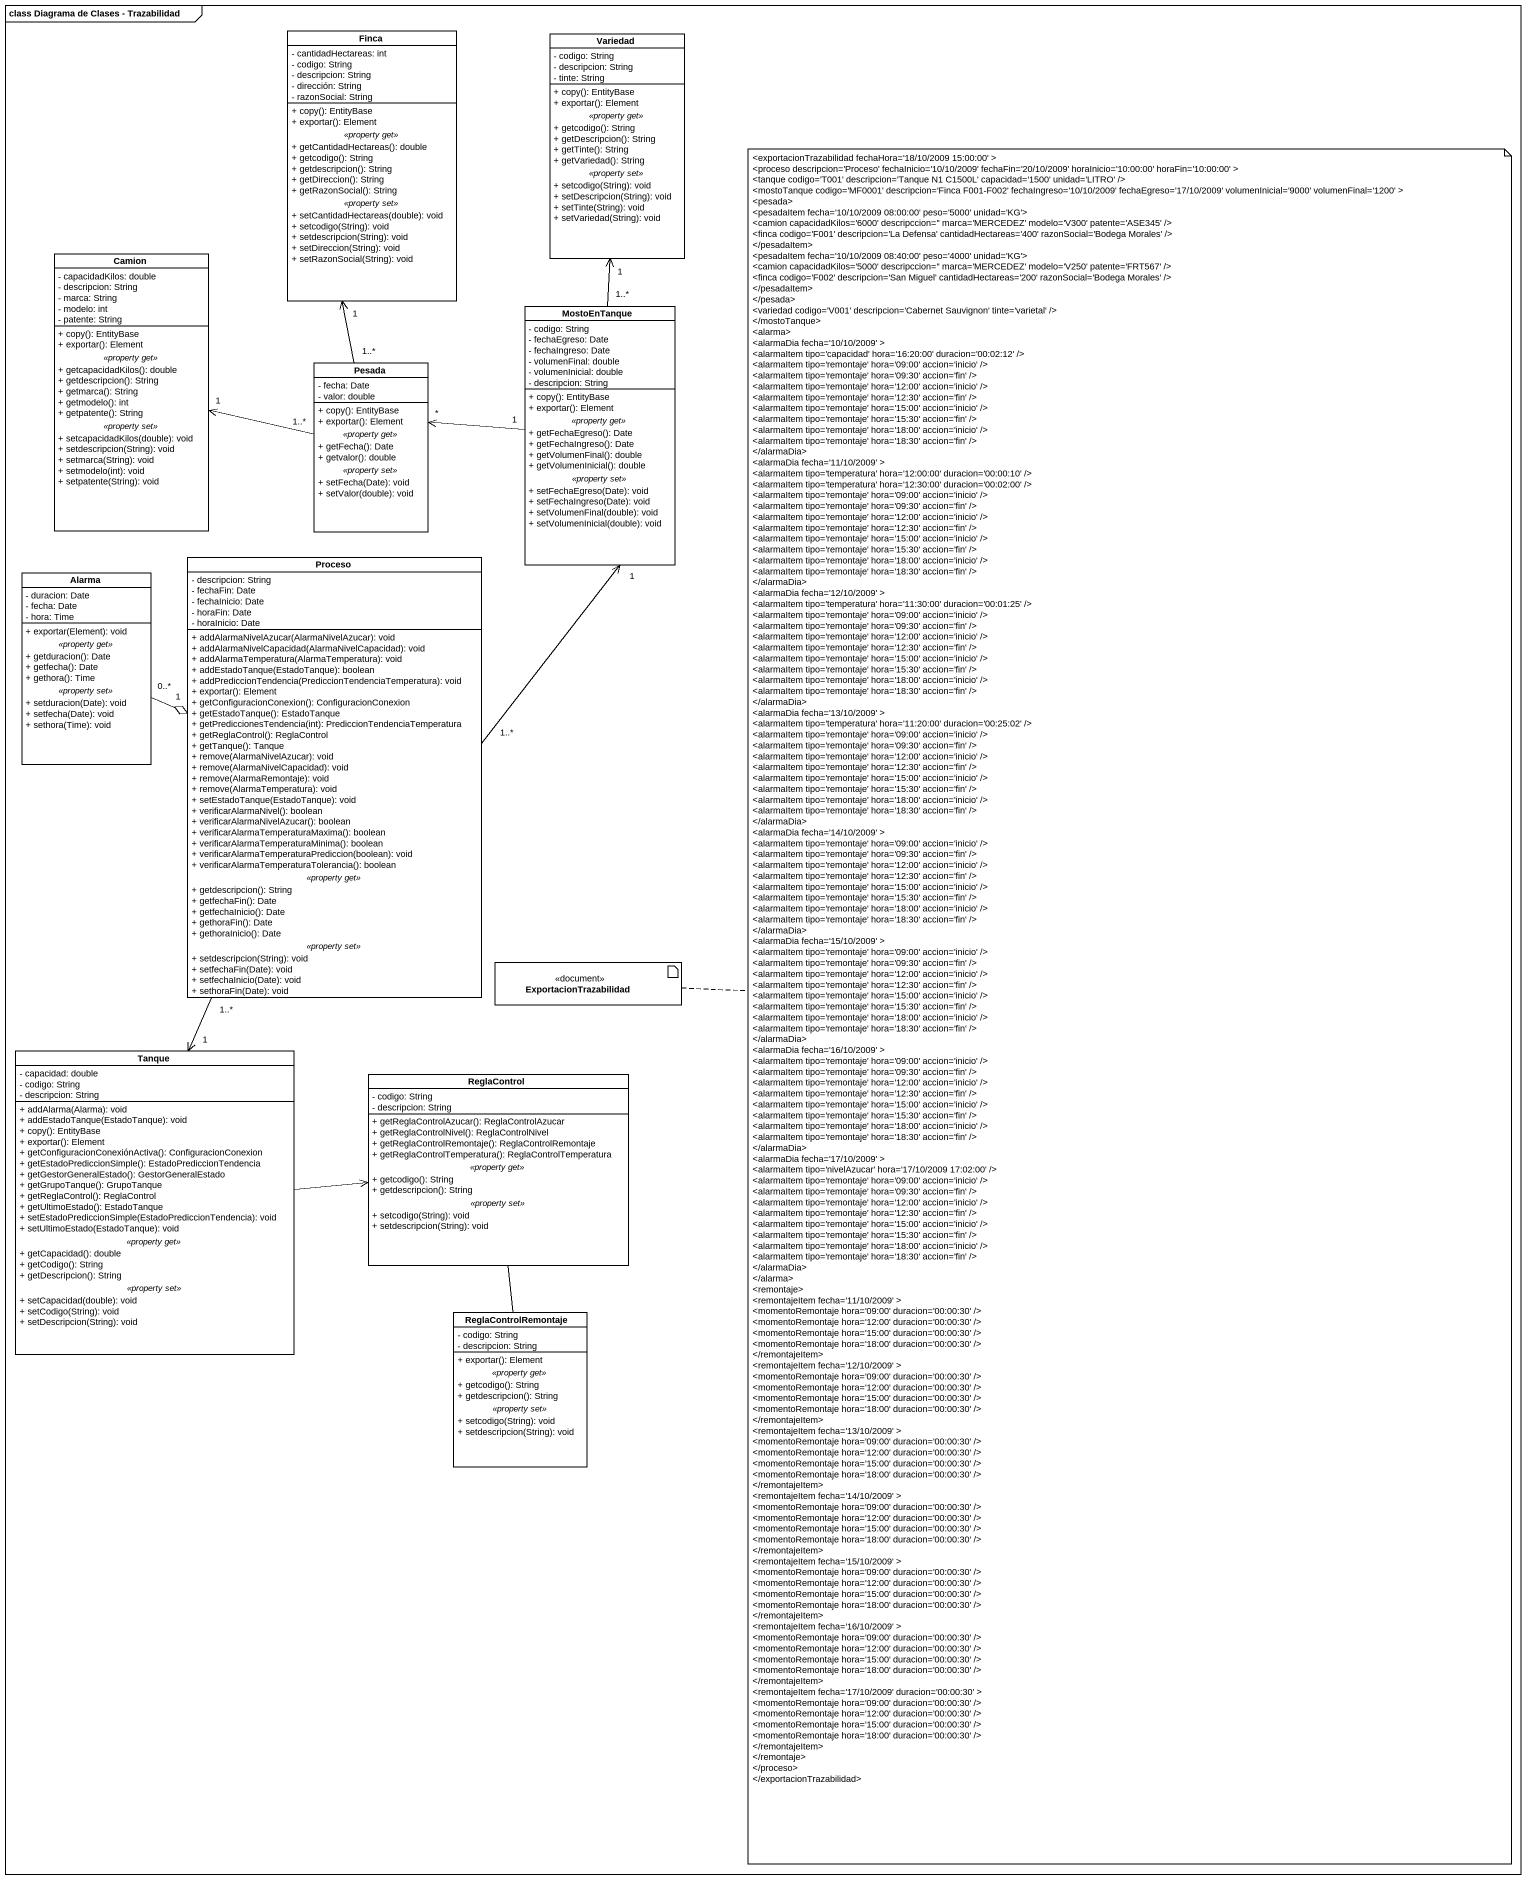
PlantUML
@startuml
mainframe class Diagrama de Clases - Trazabilidad
allowmixing
hide circle
hide empty members
skinparam classAttributeIconSize 0
class Finca {
  - cantidadHectareas: int
  - codigo: String
  - descripcion: String
  - dirección: String
  - razonSocial: String
  --
  + copy(): EntityBase
  + exportar(): Element
  .. <<property get>> ..
  + getCantidadHectareas(): double
  + getcodigo(): String
  + getdescripcion(): String
  + getDireccion(): String
  + getRazonSocial(): String
  .. <<property set>> ..
  + setCantidadHectareas(double): void
  + setcodigo(String): void
  + setdescripcion(String): void
  + setDireccion(String): void
  + setRazonSocial(String): void
}
class Variedad {
  - codigo: String
  - descripcion: String
  - tinte: String
  --
  + copy(): EntityBase
  + exportar(): Element
  .. <<property get>> ..
  + getcodigo(): String
  + getDescripcion(): String
  + getTinte(): String
  + getVariedad(): String
  .. <<property set>> ..
  + setcodigo(String): void
  + setDescripcion(String): void
  + setTinte(String): void
  + setVariedad(String): void
}
class Camion {
  - capacidadKilos: double
  - descripcion: String
  - marca: String
  - modelo: int
  - patente: String
  --
  + copy(): EntityBase
  + exportar(): Element
  .. <<property get>> ..
  + getcapacidadKilos(): double
  + getdescripcion(): String
  + getmarca(): String
  + getmodelo(): int
  + getpatente(): String
  .. <<property set>> ..
  + setcapacidadKilos(double): void
  + setdescripcion(String): void
  + setmarca(String): void
  + setmodelo(int): void
  + setpatente(String): void
}
class MostoEnTanque {
  - codigo: String
  - fechaEgreso: Date
  - fechaIngreso: Date
  - volumenFinal: double
  - volumenInicial: double
  - descripcion: String
  --
  + copy(): EntityBase
  + exportar(): Element
  .. <<property get>> ..
  + getFechaEgreso(): Date
  + getFechaIngreso(): Date
  + getVolumenFinal(): double
  + getVolumenInicial(): double
  .. <<property set>> ..
  + setFechaEgreso(Date): void
  + setFechaIngreso(Date): void
  + setVolumenFinal(double): void
  + setVolumenInicial(double): void
}
class Pesada {
  - fecha: Date
  - valor: double
  --
  + copy(): EntityBase
  + exportar(): Element
  .. <<property get>> ..
  + getFecha(): Date
  + getvalor(): double
  .. <<property set>> ..
  + setFecha(Date): void
  + setValor(double): void
}
class Alarma {
  - duracion: Date
  - fecha: Date
  - hora: Time
  --
  + exportar(Element): void
  .. <<property get>> ..
  + getduracion(): Date
  + getfecha(): Date
  + gethora(): Time
  .. <<property set>> ..
  + setduracion(Date): void
  + setfecha(Date): void
  + sethora(Time): void
}
class Proceso {
  - descripcion: String
  - fechaFin: Date
  - fechaInicio: Date
  - horaFin: Date
  - horaInicio: Date
  --
  + addAlarmaNivelAzucar(AlarmaNivelAzucar): void
  + addAlarmaNivelCapacidad(AlarmaNivelCapacidad): void
  + addAlarmaTemperatura(AlarmaTemperatura): void
  + addEstadoTanque(EstadoTanque): boolean
  + addPrediccionTendencia(PrediccionTendenciaTemperatura): void
  + exportar(): Element
  + getConfiguracionConexion(): ConfiguracionConexion
  + getEstadoTanque(): EstadoTanque
  + getPrediccionesTendencia(int): PrediccionTendenciaTemperatura
  + getReglaControl(): ReglaControl
  + getTanque(): Tanque
  + remove(AlarmaNivelAzucar): void
  + remove(AlarmaNivelCapacidad): void
  + remove(AlarmaRemontaje): void
  + remove(AlarmaTemperatura): void
  + setEstadoTanque(EstadoTanque): void
  + verificarAlarmaNivel(): boolean
  + verificarAlarmaNivelAzucar(): boolean
  + verificarAlarmaTemperaturaMaxima(): boolean
  + verificarAlarmaTemperaturaMinima(): boolean
  + verificarAlarmaTemperaturaPrediccion(boolean): void
  + verificarAlarmaTemperaturaTolerancia(): boolean
  .. <<property get>> ..
  + getdescripcion(): String
  + getfechaFin(): Date
  + getfechaInicio(): Date
  + gethoraFin(): Date
  + gethoraInicio(): Date
  .. <<property set>> ..
  + setdescripcion(String): void
  + setfechaFin(Date): void
  + setfechaInicio(Date): void
  + sethoraFin(Date): void
}
artifact ExportacionTrazabilidad <<document>>
class Tanque {
  - capacidad: double
  - codigo: String
  - descripcion: String
  --
  + addAlarma(Alarma): void
  + addEstadoTanque(EstadoTanque): void
  + copy(): EntityBase
  + exportar(): Element
  + getConfiguracionConexiónActiva(): ConfiguracionConexion
  + getEstadoPrediccionSimple(): EstadoPrediccionTendencia
  + getGestorGeneralEstado(): GestorGeneralEstado
  + getGrupoTanque(): GrupoTanque
  + getReglaControl(): ReglaControl
  + getUltimoEstado(): EstadoTanque
  + setEstadoPrediccionSimple(EstadoPrediccionTendencia): void
  + setUltimoEstado(EstadoTanque): void
  .. <<property get>> ..
  + getCapacidad(): double
  + getCodigo(): String
  + getDescripcion(): String
  .. <<property set>> ..
  + setCapacidad(double): void
  + setCodigo(String): void
  + setDescripcion(String): void
}
class ReglaControl {
  - codigo: String
  - descripcion: String
  --
  + getReglaControlAzucar(): ReglaControlAzucar
  + getReglaControlNivel(): ReglaControlNivel
  + getReglaControlRemontaje(): ReglaControlRemontaje
  + getReglaControlTemperatura(): ReglaControlTemperatura
  .. <<property get>> ..
  + getcodigo(): String
  + getdescripcion(): String
  .. <<property set>> ..
  + setcodigo(String): void
  + setdescripcion(String): void
}
class ReglaControlRemontaje {
  - codigo: String
  - descripcion: String
  --
  + exportar(): Element
  .. <<property get>> ..
  + getcodigo(): String
  + getdescripcion(): String
  .. <<property set>> ..
  + setcodigo(String): void
  + setdescripcion(String): void
}
MostoEnTanque "1..*" -up-> "1" Variedad
MostoEnTanque "1" -left-> "*" Pesada
Pesada "1..*" -up-> "1" Finca
Pesada "1..*" -left-> "1" Camion
Alarma "0..*" -right-o "1" Proceso
Proceso "1..*" -up-> "1" MostoEnTanque
Proceso "1..*" --> "1" Tanque
Tanque -right-> ReglaControl
ReglaControl -- ReglaControlRemontaje
note right of ExportacionTrazabilidad
  <exportacionTrazabilidad fechaHora='18/10/2009 15:00:00' >
  <proceso descripcion='Proceso' fechaInicio='10/10/2009' fechaFin='20/10/2009' horaInicio='10:00:00' horaFin='10:00:00' >
  <tanque codigo='T001' descripcion='Tanque N1 C1500L' capacidad='1500' unidad='LITRO' />
  <mostoTanque codigo='MF0001' descripcion='Finca F001-F002' fechaIngreso='10/10/2009' fechaEgreso='17/10/2009' volumenInicial='9000' volumenFinal='1200' >
  <pesada>
  <pesadaItem fecha='10/10/2009 08:00:00' peso='5000' unidad='KG'>
  <camion capacidadKilos='6000' descripccion='' marca='MERCEDEZ' modelo='V300' patente='ASE345' />
  <finca codigo='F001' descripcion='La Defensa' cantidadHectareas='400' razonSocial='Bodega Morales' />
  </pesadaItem>
  <pesadaItem fecha='10/10/2009 08:40:00' peso='4000' unidad='KG'>
  <camion capacidadKilos='5000' descripccion='' marca='MERCEDEZ' modelo='V250' patente='FRT567' />
  <finca codigo='F002' descripcion='San Miguel' cantidadHectareas='200' razonSocial='Bodega Morales' />
  </pesadaItem>
  </pesada>
  <variedad codigo='V001' descripcion='Cabernet Sauvignon' tinte='varietal' />
  </mostoTanque>
  <alarma>
  <alarmaDia fecha='10/10/2009' >
  <alarmaItem tipo='capacidad' hora='16:20:00' duracion='00:02:12' />
  <alarmaItem tipo='remontaje' hora='09:00' accion='inicio' />
  <alarmaItem tipo='remontaje' hora='09:30' accion='fin' />
  <alarmaItem tipo='remontaje' hora='12:00' accion='inicio' />
  <alarmaItem tipo='remontaje' hora='12:30' accion='fin' />
  <alarmaItem tipo='remontaje' hora='15:00' accion='inicio' />
  <alarmaItem tipo='remontaje' hora='15:30' accion='fin' />
  <alarmaItem tipo='remontaje' hora='18:00' accion='inicio' />
  <alarmaItem tipo='remontaje' hora='18:30' accion='fin' />
  </alarmaDia>
  <alarmaDia fecha='11/10/2009' >
  <alarmaItem tipo='temperatura' hora='12:00:00' duracion='00:00:10' />
  <alarmaItem tipo='temperatura' hora='12:30:00' duracion='00:02:00' />
  <alarmaItem tipo='remontaje' hora='09:00' accion='inicio' />
  <alarmaItem tipo='remontaje' hora='09:30' accion='fin' />
  <alarmaItem tipo='remontaje' hora='12:00' accion='inicio' />
  <alarmaItem tipo='remontaje' hora='12:30' accion='fin' />
  <alarmaItem tipo='remontaje' hora='15:00' accion='inicio' />
  <alarmaItem tipo='remontaje' hora='15:30' accion='fin' />
  <alarmaItem tipo='remontaje' hora='18:00' accion='inicio' />
  <alarmaItem tipo='remontaje' hora='18:30' accion='fin' />
  </alarmaDia>
  <alarmaDia fecha='12/10/2009' >
  <alarmaItem tipo='temperatura' hora='11:30:00' duracion='00:01:25' />
  <alarmaItem tipo='remontaje' hora='09:00' accion='inicio' />
  <alarmaItem tipo='remontaje' hora='09:30' accion='fin' />
  <alarmaItem tipo='remontaje' hora='12:00' accion='inicio' />
  <alarmaItem tipo='remontaje' hora='12:30' accion='fin' />
  <alarmaItem tipo='remontaje' hora='15:00' accion='inicio' />
  <alarmaItem tipo='remontaje' hora='15:30' accion='fin' />
  <alarmaItem tipo='remontaje' hora='18:00' accion='inicio' />
  <alarmaItem tipo='remontaje' hora='18:30' accion='fin' />
  </alarmaDia>
  <alarmaDia fecha='13/10/2009' >
  <alarmaItem tipo='temperatura' hora='11:20:00' duracion='00:25:02' />
  <alarmaItem tipo='remontaje' hora='09:00' accion='inicio' />
  <alarmaItem tipo='remontaje' hora='09:30' accion='fin' />
  <alarmaItem tipo='remontaje' hora='12:00' accion='inicio' />
  <alarmaItem tipo='remontaje' hora='12:30' accion='fin' />
  <alarmaItem tipo='remontaje' hora='15:00' accion='inicio' />
  <alarmaItem tipo='remontaje' hora='15:30' accion='fin' />
  <alarmaItem tipo='remontaje' hora='18:00' accion='inicio' />
  <alarmaItem tipo='remontaje' hora='18:30' accion='fin' />
  </alarmaDia>
  <alarmaDia fecha='14/10/2009' >
  <alarmaItem tipo='remontaje' hora='09:00' accion='inicio' />
  <alarmaItem tipo='remontaje' hora='09:30' accion='fin' />
  <alarmaItem tipo='remontaje' hora='12:00' accion='inicio' />
  <alarmaItem tipo='remontaje' hora='12:30' accion='fin' />
  <alarmaItem tipo='remontaje' hora='15:00' accion='inicio' />
  <alarmaItem tipo='remontaje' hora='15:30' accion='fin' />
  <alarmaItem tipo='remontaje' hora='18:00' accion='inicio' />
  <alarmaItem tipo='remontaje' hora='18:30' accion='fin' />
  </alarmaDia>
  <alarmaDia fecha='15/10/2009' >
  <alarmaItem tipo='remontaje' hora='09:00' accion='inicio' />
  <alarmaItem tipo='remontaje' hora='09:30' accion='fin' />
  <alarmaItem tipo='remontaje' hora='12:00' accion='inicio' />
  <alarmaItem tipo='remontaje' hora='12:30' accion='fin' />
  <alarmaItem tipo='remontaje' hora='15:00' accion='inicio' />
  <alarmaItem tipo='remontaje' hora='15:30' accion='fin' />
  <alarmaItem tipo='remontaje' hora='18:00' accion='inicio' />
  <alarmaItem tipo='remontaje' hora='18:30' accion='fin' />
  </alarmaDia>
  <alarmaDia fecha='16/10/2009' >
  <alarmaItem tipo='remontaje' hora='09:00' accion='inicio' />
  <alarmaItem tipo='remontaje' hora='09:30' accion='fin' />
  <alarmaItem tipo='remontaje' hora='12:00' accion='inicio' />
  <alarmaItem tipo='remontaje' hora='12:30' accion='fin' />
  <alarmaItem tipo='remontaje' hora='15:00' accion='inicio' />
  <alarmaItem tipo='remontaje' hora='15:30' accion='fin' />
  <alarmaItem tipo='remontaje' hora='18:00' accion='inicio' />
  <alarmaItem tipo='remontaje' hora='18:30' accion='fin' />
  </alarmaDia>
  <alarmaDia fecha='17/10/2009' >
  <alarmaItem tipo='nivelAzucar' hora='17/10/2009 17:02:00' />
  <alarmaItem tipo='remontaje' hora='09:00' accion='inicio' />
  <alarmaItem tipo='remontaje' hora='09:30' accion='fin' />
  <alarmaItem tipo='remontaje' hora='12:00' accion='inicio' />
  <alarmaItem tipo='remontaje' hora='12:30' accion='fin' />
  <alarmaItem tipo='remontaje' hora='15:00' accion='inicio' />
  <alarmaItem tipo='remontaje' hora='15:30' accion='fin' />
  <alarmaItem tipo='remontaje' hora='18:00' accion='inicio' />
  <alarmaItem tipo='remontaje' hora='18:30' accion='fin' />
  </alarmaDia>
  </alarma>
  <remontaje>
  <remontajeItem fecha='11/10/2009' >
  <momentoRemontaje hora='09:00' duracion='00:00:30' />
  <momentoRemontaje hora='12:00' duracion='00:00:30' />
  <momentoRemontaje hora='15:00' duracion='00:00:30' />
  <momentoRemontaje hora='18:00' duracion='00:00:30' />
  </remontajeItem>
  <remontajeItem fecha='12/10/2009' >
  <momentoRemontaje hora='09:00' duracion='00:00:30' />
  <momentoRemontaje hora='12:00' duracion='00:00:30' />
  <momentoRemontaje hora='15:00' duracion='00:00:30' />
  <momentoRemontaje hora='18:00' duracion='00:00:30' />
  </remontajeItem>
  <remontajeItem fecha='13/10/2009' >
  <momentoRemontaje hora='09:00' duracion='00:00:30' />
  <momentoRemontaje hora='12:00' duracion='00:00:30' />
  <momentoRemontaje hora='15:00' duracion='00:00:30' />
  <momentoRemontaje hora='18:00' duracion='00:00:30' />
  </remontajeItem>
  <remontajeItem fecha='14/10/2009' >
  <momentoRemontaje hora='09:00' duracion='00:00:30' />
  <momentoRemontaje hora='12:00' duracion='00:00:30' />
  <momentoRemontaje hora='15:00' duracion='00:00:30' />
  <momentoRemontaje hora='18:00' duracion='00:00:30' />
  </remontajeItem>
  <remontajeItem fecha='15/10/2009' >
  <momentoRemontaje hora='09:00' duracion='00:00:30' />
  <momentoRemontaje hora='12:00' duracion='00:00:30' />
  <momentoRemontaje hora='15:00' duracion='00:00:30' />
  <momentoRemontaje hora='18:00' duracion='00:00:30' />
  </remontajeItem>
  <remontajeItem fecha='16/10/2009' >
  <momentoRemontaje hora='09:00' duracion='00:00:30' />
  <momentoRemontaje hora='12:00' duracion='00:00:30' />
  <momentoRemontaje hora='15:00' duracion='00:00:30' />
  <momentoRemontaje hora='18:00' duracion='00:00:30' />
  </remontajeItem>
  <remontajeItem fecha='17/10/2009' duracion='00:00:30' >
  <momentoRemontaje hora='09:00' duracion='00:00:30' />
  <momentoRemontaje hora='12:00' duracion='00:00:30' />
  <momentoRemontaje hora='15:00' duracion='00:00:30' />
  <momentoRemontaje hora='18:00' duracion='00:00:30' />
  </remontajeItem>
  </remontaje>
  </proceso>
  </exportacionTrazabilidad>
end note
@enduml
